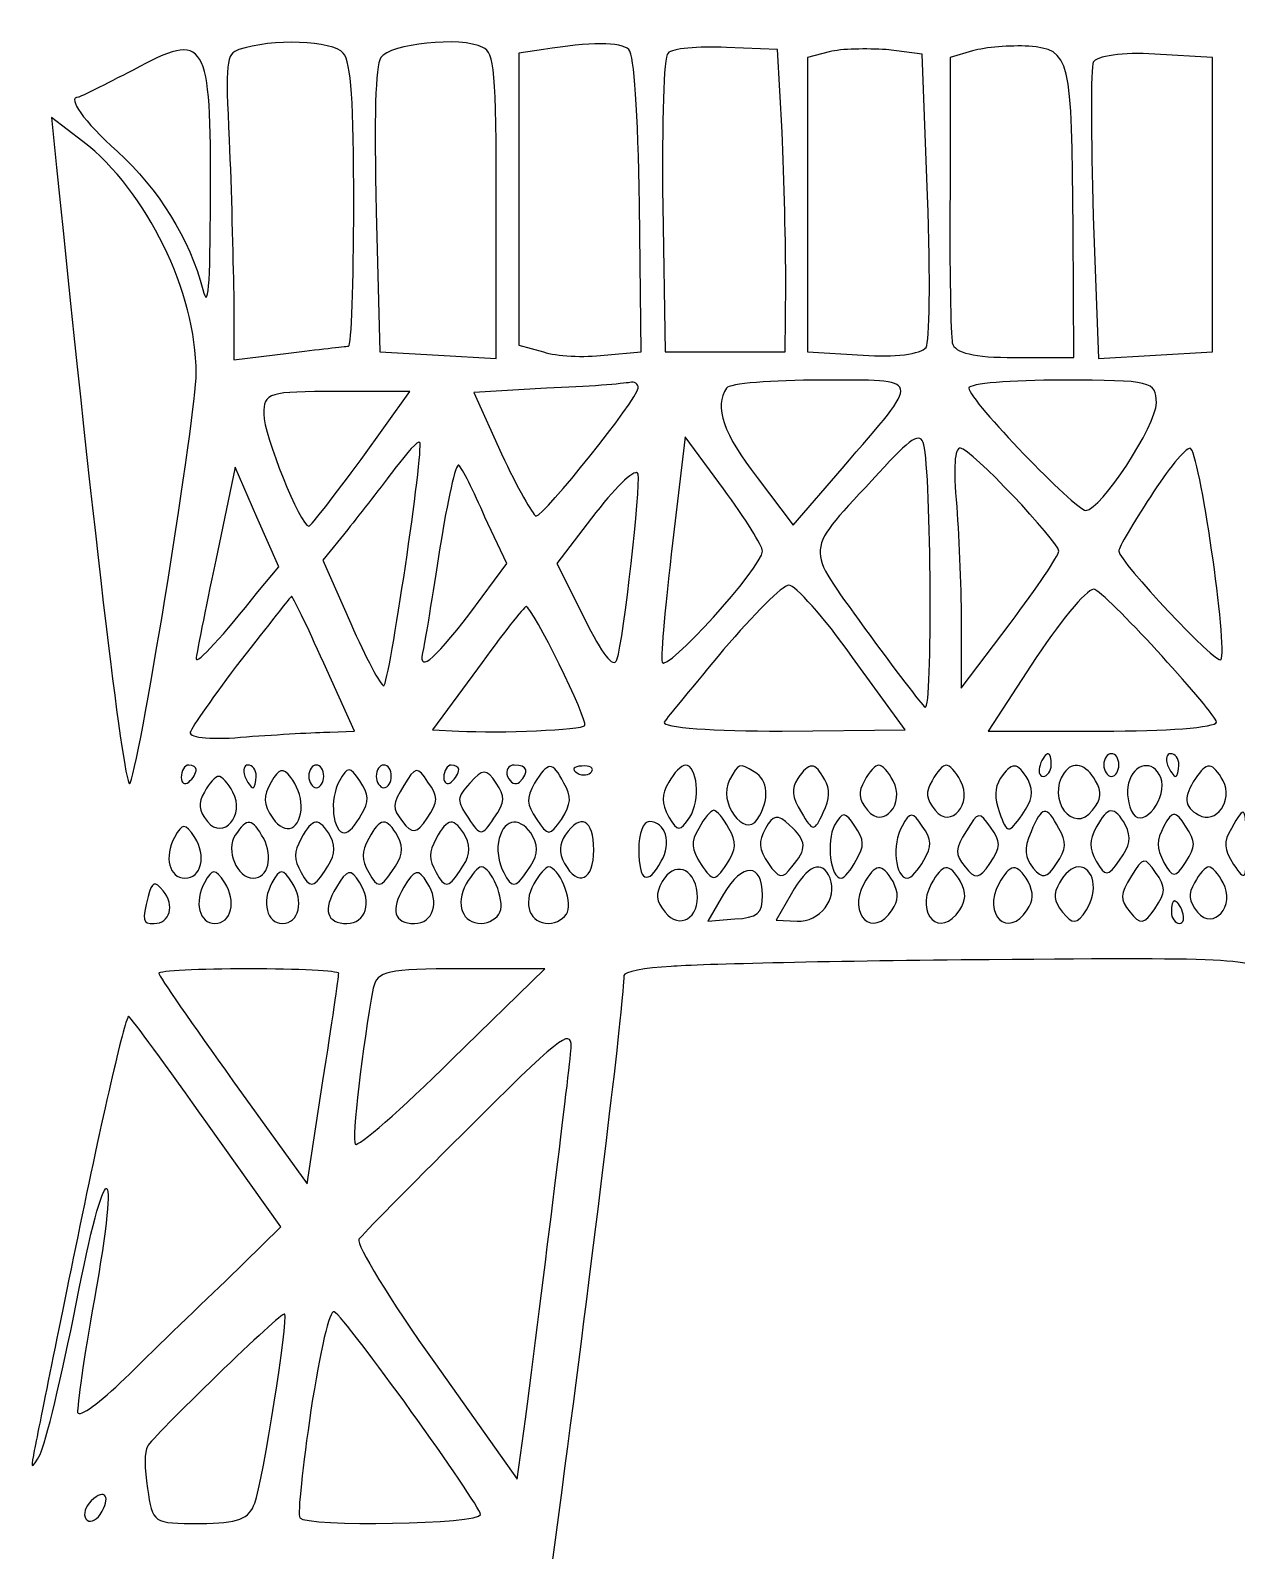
# Model space of a CAD drawing. Extents: x 50 to 162, y 10 to 290.
# Drawn here: x 87.67 to 109.49, y 119.04 to 146.53 of the extents above; entities that cross this region are included whole.
import ezdxf

# ---------------------------------------------------------------- set-up
doc = ezdxf.new("R2010")
doc.units = 0
doc.layers.add('Layer_1', color=7, linetype='CONTINUOUS')

msp = doc.modelspace()

# ---------------------------------------------------------------- linework, layer by layer
at = {"layer": 'Layer_1', "color": 7}
for points in [[(91.446067, 146.185327), (91.446067, 146.185327)], [(94.010135, 146.042042), (94.010135, 146.042042)], [(96.954064, 146.185327), (96.50637, 146.123919), (96.50637, 143.483374), (96.50637, 140.842828), (96.954064, 140.720012)], [(96.954064, 146.185327), (96.954064, 146.185327)], [(99.206103, 146.123919), (99.206103, 146.123919)], [(101.26821, 144.691065), (101.186811, 146.185327), (100.264289, 146.226266)], [(102.122899, 146.144389), (101.729471, 146.042042), (101.729471, 143.381027), (101.729471, 140.720012), (102.733391, 140.658604)], [(102.122899, 146.144389), (102.122899, 146.144389)], [(103.90011, 143.544782), (103.805145, 146.10345), (103.153953, 146.185327)], [(104.7141, 146.164858), (104.307105, 146.042042), (104.307105, 143.58572)], [(104.7141, 146.164858), (104.7141, 146.164858)], [(106.898306, 143.176334), (106.993271, 140.597196), (108.024325, 140.658604), (109.055378, 140.720012), (109.055378, 143.381027), (109.055378, 146.042042), (108.010758, 146.10345)], [(89.533191, 145.816879), (89.533191, 145.816879)], [(106.898306, 145.960165), (106.898306, 145.960165)], [(88.624236, 144.52731), (88.054443, 144.957167), (88.149409, 144.056515), (88.149409, 144.056515)], [(93.928736, 143.258211), (93.996568, 140.720012), (95.054755, 140.658604), (96.099375, 140.597196), (96.099375, 143.360558)], [(98.05295, 140.658604), (98.717709, 140.720012), (98.690576, 143.381027)], [(99.111137, 143.360558), (99.151837, 140.720012), (100.237156, 140.720012), (101.322476, 140.720012), (101.336042, 141.948173)], [(105.473824, 140.617665), (106.545577, 140.617665), (106.53201, 142.930701)], [(91.351102, 141.763949), (91.351102, 140.576727), (92.341456, 140.699543)], [(93.657406, 138.775424), (94.539228, 140.003585), (93.223278, 140.003585)], [(97.00833, 140.064993), (95.69238, 139.983115), (96.194341, 138.877771)], [(97.00833, 140.064993), (97.00833, 140.064993)], [(100.264289, 140.064993), (100.264289, 140.064993)], [(104.646267, 140.064993), (104.646267, 140.064993)], [(91.893761, 139.594198), (91.893761, 139.594198)], [(100.210023, 138.243221), (99.518132, 139.184811), (99.287502, 137.260692), (99.287502, 137.260692)], [(91.785229, 136.380511), (92.165091, 136.830836), (91.771663, 137.731487), (91.378235, 138.632139), (91.025506, 136.953652), (91.025506, 136.953652)], [(94.267898, 138.611669), (94.267898, 138.611669)], [(100.820516, 138.447915), (101.471707, 137.588202), (102.35353, 138.611669)], [(103.018288, 138.529792), (103.018288, 138.529792)], [(107.929359, 138.099936), (107.929359, 138.099936)], [(95.624548, 135.991593), (96.289306, 136.892244), (95.895878, 137.731487)], [(97.903719, 137.813365), (97.198261, 136.892244), (97.700222, 135.889246)], [(97.903719, 137.813365), (97.903719, 137.813365)], [(104.429203, 137.915712), (104.429203, 137.915712)], [(93.413209, 137.506325), (92.965515, 136.953652), (93.467475, 135.807369)], [(95.081888, 137.178815), (95.081888, 137.178815)], [(104.510602, 135.745961), (104.510602, 134.640616), (105.392425, 135.807369)], [(100.210023, 135.336574), (100.210023, 135.336574)], [(91.486767, 135.15235), (91.486767, 135.15235)], [(93.087613, 133.842312), (93.535307, 133.862781), (92.979081, 135.090942)], [(95.760213, 134.988595), (94.946223, 133.88325), (95.42105, 133.862781)], [(95.760213, 134.988595), (95.760213, 134.988595)], [(101.26821, 133.862781), (103.493115, 133.88325), (102.543461, 135.193288)], [(105.867252, 135.193288), (104.998996, 133.862781), (107.061104, 133.862781)], [(105.867252, 135.193288), (105.867252, 135.193288)], [(97.564557, 133.105415), (97.564557, 133.105415)], [(105.935084, 133.248701), (105.935084, 133.248701)], [(106.369212, 133.105415), (106.369212, 133.105415)], [(107.088237, 133.248701), (107.088237, 133.248701)], [(108.241389, 133.248701), (108.241389, 133.248701)], [(90.401447, 133.023538), (90.401447, 133.023538)], [(91.554599, 133.044007), (91.554599, 133.044007)], [(92.029426, 132.94166), (92.029426, 132.94166)], [(92.707751, 133.044007), (92.707751, 133.044007)], [(93.263978, 132.96213), (93.263978, 132.96213)], [(93.928736, 133.044007), (93.928736, 133.044007)], [(94.430696, 132.880252), (94.430696, 132.880252)], [(95.14972, 133.023538), (95.14972, 133.023538)], [(95.624548, 132.921191), (95.624548, 132.921191)], [(96.302873, 133.044007), (96.302873, 133.044007)], [(96.791266, 132.921191), (96.791266, 132.921191)], [(99.219669, 132.94166), (99.219669, 132.94166)], [(100.318555, 132.982599), (100.318555, 132.982599)], [(101.553106, 133.003068), (101.553106, 133.003068)], [(102.760524, 132.96213), (102.760524, 132.96213)], [(103.981509, 132.96213), (103.981509, 132.96213)], [(105.21606, 133.003068), (105.21606, 133.003068)], [(107.535931, 132.921191), (107.535931, 132.921191)], [(108.743349, 133.003068), (108.743349, 133.003068)], [(90.822008, 132.757436), (90.822008, 132.757436)], [(91.378235, 131.979601), (91.378235, 131.979601)], [(97.347493, 131.979601), (97.347493, 131.979601)], [(99.762329, 132.102417), (99.762329, 132.102417)], [(100.969747, 132.102417), (100.969747, 132.102417)], [(102.217865, 132.163825), (102.217865, 132.163825)], [(103.438849, 132.143356), (103.438849, 132.143356)], [(104.605568, 132.061478), (104.605568, 132.061478)], [(105.772286, 132.041009), (105.772286, 132.041009)], [(106.952572, 132.122886), (106.952572, 132.122886)], [(108.173556, 132.143356), (108.173556, 132.143356)], [(109.394541, 132.102417), (109.394541, 132.102417)], [(90.279348, 131.938662), (90.279348, 131.938662)], [(92.572086, 131.918193), (92.572086, 131.918193)], [(93.793071, 131.918193), (93.793071, 131.918193)], [(95.014055, 131.918193), (95.014055, 131.918193)], [(96.153641, 131.918193), (96.153641, 131.918193)], [(98.677009, 131.7135), (98.677009, 131.7135)], [(99.097571, 131.140358), (99.097571, 131.140358)], [(107.590197, 131.242705), (107.590197, 131.242705)], [(89.804521, 130.874256), (89.804521, 130.874256)], [(90.822008, 131.119889), (90.822008, 131.119889)], [(92.042993, 131.119889), (92.042993, 131.119889)], [(93.209712, 131.038011), (93.209712, 131.038011)], [(94.430696, 131.038011), (94.430696, 131.038011)], [(95.556715, 131.099419), (95.556715, 131.099419)], [(96.7777, 131.099419), (96.7777, 131.099419)], [(100.210023, 130.915195), (99.925127, 130.423931), (100.413521, 130.464869)], [(100.210023, 130.915195), (100.210023, 130.915195)], [(101.431008, 130.915195), (101.159678, 130.4444), (101.53954, 130.423931)], [(101.431008, 130.915195), (101.431008, 130.915195)], [(102.746958, 131.099419), (102.746958, 131.099419)], [(103.967943, 131.099419), (103.967943, 131.099419)], [(105.188927, 131.099419), (105.188927, 131.099419)], [(106.287813, 131.119889), (106.287813, 131.119889)], [(108.729783, 131.119889), (108.729783, 131.119889)], [(108.309221, 130.587686), (108.309221, 130.587686)], [(89.994452, 129.482341), (89.994452, 129.482341)], [(95.298952, 127.92667), (96.981197, 129.564218), (95.46175, 129.564218)], [(99.260369, 129.605157), (99.260369, 129.605157)], [(93.87447, 129.216239), (93.87447, 129.216239)], [(91.337535, 127.537753), (92.680618, 125.675042), (92.965515, 127.537753)], [(91.20187, 123.914679), (92.205791, 124.897207), (90.876274, 126.759918)], [(95.488883, 126.575694), (95.488883, 126.575694)], [(88.56997, 124.917677), (88.56997, 124.917677)], [(95.000489, 122.420416), (96.479237, 120.332543), (96.628468, 121.417418)], [(91.052639, 122.215723), (91.052639, 122.215723)], [(92.748451, 121.581173), (92.748451, 121.581173)], [(88.773467, 119.943625), (88.773467, 119.943625)]]:
    msp.add_lwpolyline(points, dxfattribs=at)
for points in [[(90.93054, 143.503843), (90.944107, 146.390021), (90.862708, 146.533306), (89.533191, 145.816879)], [(93.33181, 146.123919), (93.155446, 146.349082), (92.029426, 146.390021), (91.446067, 146.185327)], [(95.855178, 146.226266), (95.46175, 146.43096), (94.172933, 146.287674), (94.010135, 146.042042)], [(98.500645, 146.185327), (98.351413, 146.328613), (97.795187, 146.328613), (96.954064, 146.185327)], [(105.731587, 146.246735), (105.392425, 146.267205), (104.94473, 146.226266), (104.7141, 146.164858)], [(91.446067, 146.185327), (91.215437, 146.123919), (91.20187, 145.939695), (91.269703, 144.54778)], [(93.521741, 143.360558), (93.521741, 145.264207), (93.481041, 145.939695), (93.33181, 146.123919)], [(94.010135, 146.042042), (93.915169, 145.878287), (93.888036, 144.977636), (93.928736, 143.258211)], [(96.099375, 143.360558), (96.099375, 145.837349), (96.072242, 146.123919), (95.855178, 146.226266)], [(98.690576, 143.381027), (98.663443, 145.079983), (98.59561, 146.082981), (98.500645, 146.185327)], [(99.206103, 146.123919), (99.124704, 146.062511), (99.097571, 144.895759), (99.111137, 143.360558)], [(100.264289, 146.226266), (99.748762, 146.246735), (99.273935, 146.205797), (99.206103, 146.123919)], [(103.153953, 146.185327), (102.801224, 146.205797), (102.339963, 146.205797), (102.122899, 146.144389)], [(106.53201, 142.930701), (106.518444, 146.062511), (106.477744, 146.185327), (105.731587, 146.246735)], [(108.010758, 146.10345), (107.440965, 146.144389), (106.939005, 146.062511), (106.898306, 145.960165)], [(89.533191, 145.816879), (89.017664, 145.550778), (88.56997, 145.325615), (88.542837, 145.325615)], [(106.898306, 145.960165), (106.84404, 145.857818), (106.857606, 144.609188), (106.898306, 143.176334)], [(88.542837, 145.325615), (88.325773, 145.325615), (88.637803, 144.895759), (89.248295, 144.343086)], [(101.336042, 141.948173), (101.336042, 142.623661), (101.308909, 143.851822), (101.26821, 144.691065)], [(90.672777, 140.331094), (90.672777, 141.804887), (89.777388, 143.626659), (88.624236, 144.52731)], [(89.248295, 144.343086), (89.994452, 143.667598), (90.550678, 142.766947), (90.794875, 141.845826)], [(91.269703, 144.54778), (91.310402, 143.667598), (91.337535, 142.439437), (91.351102, 141.763949)], [(88.149409, 144.056515), (88.8413, 137.178815), (89.38396, 132.655089), (89.478925, 132.921191)], [(90.794875, 141.845826), (90.889841, 141.456908), (90.93054, 141.866295), (90.93054, 143.503843)], [(103.872977, 140.801889), (103.94081, 140.904236), (103.954376, 141.989111), (103.90011, 143.544782)], [(104.307105, 143.58572), (104.293538, 142.234744), (104.320671, 141.006583), (104.347804, 140.883767)], [(93.426775, 140.822359), (93.481041, 140.822359), (93.521741, 141.968642), (93.521741, 143.360558)], [(92.341456, 140.699543), (92.870549, 140.760951), (93.358943, 140.822359), (93.426775, 140.822359)], [(102.733391, 140.658604), (103.289618, 140.617665), (103.791578, 140.679073), (103.872977, 140.801889)], [(104.347804, 140.883767), (104.388504, 140.699543), (104.741233, 140.617665), (105.473824, 140.617665)], [(96.954064, 140.720012), (97.184695, 140.638135), (97.686655, 140.617665), (98.05295, 140.658604)], [(89.478925, 132.921191), (89.695989, 133.494333), (90.672777, 139.594198), (90.672777, 140.331094)], [(101.987234, 140.208278), (101.091845, 140.208278), (100.304989, 140.14687), (100.264289, 140.064993)], [(102.35353, 138.611669), (103.818711, 140.310625), (103.832278, 140.208278), (101.987234, 140.208278)], [(106.342079, 140.208278), (105.405991, 140.208278), (104.646267, 140.14687), (104.646267, 140.064993)], [(108.037891, 139.798891), (108.037891, 140.187809), (107.942926, 140.208278), (106.342079, 140.208278)], [(93.223278, 140.003585), (91.988727, 140.003585), (91.893761, 139.983115), (91.893761, 139.594198)], [(96.818399, 137.751957), (96.967631, 137.751957), (98.649876, 139.860299), (98.663443, 140.064993)], [(98.514211, 140.16734), (98.419246, 140.14687), (97.740921, 140.085462), (97.00833, 140.064993)], [(98.663443, 140.064993), (98.677009, 140.14687), (98.59561, 140.187809), (98.514211, 140.16734)], [(100.264289, 140.064993), (100.033659, 139.737483), (100.210023, 139.22575), (100.820516, 138.447915)], [(104.646267, 140.064993), (104.659834, 139.83983), (106.57271, 137.854303), (106.762641, 137.854303)], [(106.762641, 137.854303), (107.033971, 137.854303), (108.037891, 139.389504), (108.037891, 139.798891)], [(91.893761, 139.594198), (91.893761, 139.22575), (92.55852, 137.567733), (92.707751, 137.567733)], [(94.715593, 139.082464), (94.68846, 139.123403), (94.484962, 138.89824), (94.267898, 138.611669)], [(103.832278, 139.041526), (103.778012, 139.287158), (103.588081, 139.164342), (103.018288, 138.529792)], [(94.064401, 134.681555), (94.159366, 134.681555), (94.796992, 138.980118), (94.715593, 139.082464)], [(96.194341, 138.877771), (96.479237, 138.26369), (96.764133, 137.772426), (96.818399, 137.751957)], [(103.859411, 134.292637), (103.995076, 134.231229), (103.967943, 138.509323), (103.832278, 139.041526)], [(104.497036, 138.980118), (104.388504, 138.980118), (104.361371, 138.652608), (104.429203, 137.915712)], [(106.274247, 137.117407), (106.26068, 137.301631), (104.6734, 138.980118), (104.497036, 138.980118)], [(108.648384, 138.980118), (108.566985, 138.980118), (108.241389, 138.5912), (107.929359, 138.099936)], [(109.20461, 135.15235), (109.340275, 135.336574), (108.811181, 138.980118), (108.648384, 138.980118)], [(92.707751, 137.567733), (92.748451, 137.567733), (93.169012, 138.120405), (93.657406, 138.775424)], [(94.267898, 138.611669), (94.037268, 138.304629), (93.657406, 137.813365), (93.413209, 137.506325)], [(95.42105, 138.673077), (95.366784, 138.714016), (95.217553, 138.038528), (95.081888, 137.178815)], [(95.895878, 137.731487), (95.69238, 138.202282), (95.475316, 138.632139), (95.42105, 138.673077)], [(98.663443, 138.509323), (98.63631, 138.632139), (98.297147, 138.325098), (97.903719, 137.813365)], [(98.283581, 135.15235), (98.405679, 135.541267), (98.717709, 138.28416), (98.663443, 138.509323)], [(103.018288, 138.529792), (101.634505, 137.03553), (101.661638, 137.260692), (102.760524, 135.725491)], [(100.915481, 137.117407), (100.915481, 137.199284), (100.603452, 137.711018), (100.210023, 138.243221)], [(107.929359, 138.099936), (107.61733, 137.629141), (107.359566, 137.178815), (107.359566, 137.117407)], [(104.429203, 137.915712), (104.469903, 137.3221), (104.510602, 136.339572), (104.510602, 135.745961)], [(95.081888, 137.178815), (94.946223, 136.319102), (94.810558, 135.479859), (94.783425, 135.357043)], [(99.287502, 137.260692), (99.165403, 136.196286), (99.070438, 135.234227), (99.097571, 135.111411)], [(91.025506, 136.953652), (90.835575, 136.032532), (90.672777, 135.234227), (90.672777, 135.172819)], [(99.097571, 135.111411), (99.151837, 134.886248), (100.915481, 136.830836), (100.915481, 137.117407)], [(105.392425, 135.807369), (105.880818, 136.462388), (106.274247, 137.03553), (106.274247, 137.117407)], [(107.359566, 137.117407), (107.359566, 136.933183), (109.136777, 135.050003), (109.20461, 135.15235)], [(90.672777, 135.172819), (90.672777, 135.050003), (91.174737, 135.602675), (91.785229, 136.380511)], [(101.390308, 136.503327), (101.281776, 136.503327), (100.752683, 135.971124), (100.210023, 135.336574)], [(102.543461, 135.193288), (102.027934, 135.930185), (101.49884, 136.503327), (101.390308, 136.503327)], [(106.925439, 136.421449), (106.830473, 136.482857), (106.369212, 135.950654), (105.867252, 135.193288)], [(109.123211, 134.026536), (109.123211, 134.169821), (107.237468, 136.257694), (106.925439, 136.421449)], [(92.395722, 136.298633), (92.382155, 136.298633), (91.97516, 135.76643), (91.486767, 135.15235)], [(92.979081, 135.090942), (92.680618, 135.76643), (92.409288, 136.319102), (92.395722, 136.298633)], [(96.642035, 136.114409), (96.601335, 136.114409), (96.207907, 135.602675), (95.760213, 134.988595)], [(97.700222, 133.965128), (97.768054, 134.047005), (96.750567, 136.114409), (96.642035, 136.114409)], [(93.467475, 135.807369), (93.738805, 135.193288), (94.010135, 134.681555), (94.064401, 134.681555)], [(94.783425, 135.357043), (94.661327, 134.886248), (94.932656, 135.090942), (95.624548, 135.991593)], [(97.700222, 135.889246), (98.012251, 135.254696), (98.215748, 134.988595), (98.283581, 135.15235)], [(102.760524, 135.725491), (103.303184, 134.988595), (103.791578, 134.333576), (103.859411, 134.292637)], [(100.210023, 135.336574), (99.68093, 134.702024), (99.192536, 134.108413), (99.13827, 134.026536)], [(91.486767, 135.15235), (90.998373, 134.5178), (90.591378, 133.924189), (90.564245, 133.842312)], [(95.42105, 133.862781), (96.167208, 133.821842), (97.659522, 133.88325), (97.700222, 133.965128)], [(99.13827, 134.026536), (99.084004, 133.924189), (100.047225, 133.862781), (101.26821, 133.862781)], [(107.061104, 133.862781), (108.200689, 133.862781), (109.123211, 133.924189), (109.123211, 134.026536)], [(90.564245, 133.842312), (90.537112, 133.739965), (90.998373, 133.699026), (91.581732, 133.760434)], [(91.581732, 133.760434), (92.165091, 133.801373), (92.843416, 133.842312), (93.087613, 133.842312)], [(97.32036, 132.921191), (97.116862, 133.330578), (97.035463, 133.310109), (96.791266, 132.921191)], [(106.084316, 133.453394), (106.043616, 133.453394), (105.975784, 133.371517), (105.935084, 133.248701)], [(106.138582, 133.248701), (106.138582, 133.371517), (106.111449, 133.453394), (106.084316, 133.453394)], [(106.939005, 132.96213), (106.776207, 133.26917), (106.518444, 133.330578), (106.369212, 133.105415)], [(107.223901, 133.453394), (107.156069, 133.453394), (107.088237, 133.371517), (107.088237, 133.248701)], [(107.359566, 133.248701), (107.359566, 133.371517), (107.3053, 133.453394), (107.223901, 133.453394)], [(108.11929, 133.023538), (107.983625, 133.351047), (107.630896, 133.289639), (107.535931, 132.921191)], [(108.295655, 133.453394), (108.227822, 133.453394), (108.200689, 133.371517), (108.241389, 133.248701)], [(108.444886, 133.248701), (108.444886, 133.371517), (108.377054, 133.453394), (108.295655, 133.453394)], [(90.537112, 133.248701), (90.469279, 133.248701), (90.401447, 133.146354), (90.401447, 133.023538)], [(90.672777, 133.166823), (90.672777, 133.207762), (90.618511, 133.248701), (90.537112, 133.248701)], [(90.537112, 132.94166), (90.618511, 133.003068), (90.672777, 133.105415), (90.672777, 133.166823)], [(91.608865, 133.248701), (91.541033, 133.248701), (91.5139, 133.166823), (91.554599, 133.044007)], [(91.758097, 133.044007), (91.758097, 133.166823), (91.690264, 133.248701), (91.608865, 133.248701)], [(92.382155, 133.023538), (92.24649, 133.207762), (92.165091, 133.187292), (92.029426, 132.94166)], [(92.843416, 133.248701), (92.775584, 133.248701), (92.707751, 133.166823), (92.707751, 133.044007)], [(92.979081, 133.044007), (92.979081, 133.166823), (92.924815, 133.248701), (92.843416, 133.248701)], [(93.630273, 132.96213), (93.453908, 133.228231), (93.413209, 133.228231), (93.263978, 132.96213)], [(94.064401, 133.248701), (93.996568, 133.248701), (93.928736, 133.166823), (93.928736, 133.044007)], [(94.200066, 133.044007), (94.200066, 133.166823), (94.1458, 133.248701), (94.064401, 133.248701)], [(94.864824, 132.94166), (94.674893, 133.228231), (94.634194, 133.228231), (94.430696, 132.880252)], [(95.285385, 133.248701), (95.217553, 133.248701), (95.14972, 133.146354), (95.14972, 133.023538)], [(95.42105, 133.166823), (95.42105, 133.207762), (95.366784, 133.248701), (95.285385, 133.248701)], [(95.285385, 132.94166), (95.366784, 133.003068), (95.42105, 133.105415), (95.42105, 133.166823)], [(96.099375, 132.921191), (95.923011, 133.187292), (95.855178, 133.187292), (95.624548, 132.921191)], [(96.424971, 133.248701), (96.316439, 133.248701), (96.262173, 133.146354), (96.302873, 133.044007)], [(96.519936, 132.94166), (96.709867, 133.125884), (96.669168, 133.248701), (96.424971, 133.248701)], [(97.645956, 133.228231), (97.496724, 133.228231), (97.456025, 133.166823), (97.564557, 133.105415)], [(97.564557, 133.105415), (97.659522, 133.044007), (97.781621, 133.064476), (97.82232, 133.125884)], [(97.82232, 133.125884), (97.876586, 133.187292), (97.795187, 133.248701), (97.645956, 133.228231)], [(99.518132, 133.248701), (99.4503, 133.248701), (99.314635, 133.105415), (99.219669, 132.94166)], [(99.599531, 132.307111), (99.803028, 132.614151), (99.735196, 133.248701), (99.518132, 133.248701)], [(100.76625, 133.125884), (100.481353, 133.289639), (100.49492, 133.289639), (100.318555, 132.982599)], [(100.820516, 132.266172), (101.051146, 132.614151), (101.024013, 132.982599), (100.76625, 133.125884)], [(102.0415, 132.982599), (101.865136, 133.310109), (101.756604, 133.310109), (101.553106, 133.003068)], [(103.018288, 133.248701), (102.964022, 133.248701), (102.841923, 133.125884), (102.760524, 132.96213)], [(103.276051, 132.96213), (103.194652, 133.125884), (103.072554, 133.248701), (103.018288, 133.248701)], [(104.239272, 133.248701), (104.185006, 133.248701), (104.062908, 133.125884), (103.981509, 132.96213)], [(104.497036, 132.96213), (104.415637, 133.125884), (104.293538, 133.248701), (104.239272, 133.248701)], [(105.71802, 132.982599), (105.52809, 133.310109), (105.419558, 133.310109), (105.21606, 133.003068)], [(105.935084, 133.248701), (105.894385, 133.146354), (105.921518, 133.044007), (105.98935, 133.044007)], [(105.98935, 133.044007), (106.070749, 133.044007), (106.138582, 133.146354), (106.138582, 133.248701)], [(106.369212, 133.105415), (106.043616, 132.63462), (106.53201, 131.979601), (106.884739, 132.429927)], [(107.088237, 133.248701), (107.088237, 133.146354), (107.156069, 133.044007), (107.223901, 133.044007)], [(107.223901, 133.044007), (107.3053, 133.044007), (107.359566, 133.146354), (107.359566, 133.248701)], [(108.241389, 133.248701), (108.282088, 133.146354), (108.349921, 133.044007), (108.39062, 133.044007)], [(108.39062, 133.044007), (108.417753, 133.044007), (108.444886, 133.146354), (108.444886, 133.248701)], [(109.245309, 132.96213), (109.055378, 133.310109), (108.946846, 133.310109), (108.743349, 133.003068)], [(90.401447, 133.023538), (90.401447, 132.921191), (90.469279, 132.880252), (90.537112, 132.94166)], [(91.079772, 133.044007), (91.025506, 133.044007), (90.903407, 132.921191), (90.822008, 132.757436)], [(91.337535, 132.757436), (91.256136, 132.921191), (91.134038, 133.044007), (91.079772, 133.044007)], [(91.554599, 133.044007), (91.595299, 132.94166), (91.663131, 132.839314), (91.703831, 132.839314)], [(91.703831, 132.839314), (91.730964, 132.839314), (91.758097, 132.94166), (91.758097, 133.044007)], [(92.029426, 132.94166), (91.880195, 132.675559), (91.880195, 132.552743), (92.056559, 132.286641)], [(92.572086, 132.511804), (92.572086, 132.675559), (92.490687, 132.900722), (92.382155, 133.023538)], [(92.707751, 133.044007), (92.707751, 132.94166), (92.775584, 132.839314), (92.843416, 132.839314)], [(92.843416, 132.839314), (92.924815, 132.839314), (92.979081, 132.94166), (92.979081, 133.044007)], [(93.263978, 132.96213), (93.074047, 132.63462), (93.141879, 132.02054), (93.358943, 132.02054)], [(93.657406, 132.348049), (93.806637, 132.593681), (93.806637, 132.716498), (93.630273, 132.96213)], [(93.928736, 133.044007), (93.928736, 132.94166), (93.996568, 132.839314), (94.064401, 132.839314)], [(94.064401, 132.839314), (94.1458, 132.839314), (94.200066, 132.94166), (94.200066, 133.044007)], [(94.430696, 132.880252), (94.213632, 132.532273), (94.213632, 132.470865), (94.403563, 132.225233)], [(94.851258, 132.286641), (95.054755, 132.593681), (95.054755, 132.675559), (94.864824, 132.94166)], [(95.14972, 133.023538), (95.14972, 132.921191), (95.217553, 132.880252), (95.285385, 132.94166)], [(95.624548, 132.921191), (95.380351, 132.655089), (95.380351, 132.614151), (95.597415, 132.286641)], [(96.058676, 132.286641), (96.262173, 132.593681), (96.262173, 132.675559), (96.099375, 132.921191)], [(96.302873, 133.044007), (96.357139, 132.921191), (96.452104, 132.880252), (96.519936, 132.94166)], [(96.791266, 132.921191), (96.642035, 132.63462), (96.642035, 132.552743), (96.831966, 132.266172)], [(97.27966, 132.266172), (97.456025, 132.552743), (97.469591, 132.675559), (97.32036, 132.921191)], [(99.219669, 132.94166), (99.084004, 132.696028), (99.084004, 132.573212), (99.219669, 132.307111)], [(100.318555, 132.982599), (100.101491, 132.573212), (100.589885, 131.918193), (100.820516, 132.266172)], [(101.553106, 133.003068), (101.431008, 132.818844), (101.444574, 132.675559), (101.620939, 132.388988)], [(102.014367, 132.388988), (102.136466, 132.63462), (102.136466, 132.818844), (102.0415, 132.982599)], [(102.760524, 132.96213), (102.638426, 132.757436), (102.651992, 132.63462), (102.81479, 132.429927)], [(102.81479, 132.429927), (103.099687, 132.081948), (103.506682, 132.552743), (103.276051, 132.96213)], [(103.981509, 132.96213), (103.859411, 132.757436), (103.872977, 132.63462), (104.035775, 132.429927)], [(104.035775, 132.429927), (104.320671, 132.081948), (104.727666, 132.552743), (104.497036, 132.96213)], [(105.21606, 133.003068), (105.107528, 132.839314), (105.107528, 132.655089), (105.202494, 132.388988)], [(105.609489, 132.348049), (105.799419, 132.614151), (105.826552, 132.757436), (105.71802, 132.982599)], [(106.884739, 132.429927), (107.047537, 132.63462), (107.061104, 132.757436), (106.939005, 132.96213)], [(107.535931, 132.921191), (107.495231, 132.757436), (107.522364, 132.511804), (107.61733, 132.368519)], [(107.61733, 132.368519), (107.807261, 132.081948), (108.254955, 132.675559), (108.11929, 133.023538)], [(108.743349, 133.003068), (108.526285, 132.675559), (108.539852, 132.491335), (108.797615, 132.348049)], [(108.797615, 132.348049), (109.123211, 132.163825), (109.43524, 132.614151), (109.245309, 132.96213)], [(90.822008, 132.757436), (90.69991, 132.552743), (90.713476, 132.429927), (90.876274, 132.225233)], [(90.876274, 132.225233), (91.161171, 131.877254), (91.568166, 132.348049), (91.337535, 132.757436)], [(92.056559, 132.286641), (92.28719, 131.959132), (92.572086, 132.081948), (92.572086, 132.511804)], [(106.274247, 132.102417), (106.057183, 132.532273), (105.962217, 132.511804), (105.772286, 132.041009)], [(107.481665, 132.163825), (107.278167, 132.511804), (107.156069, 132.511804), (106.952572, 132.122886)], [(109.665871, 131.774908), (109.665871, 132.511804), (109.638738, 132.552743), (109.394541, 132.102417)], [(91.893761, 131.918193), (91.690264, 132.286641), (91.595299, 132.307111), (91.378235, 131.979601)], [(93.10118, 131.959132), (92.897682, 132.307111), (92.775584, 132.307111), (92.572086, 131.918193)], [(93.358943, 132.02054), (93.426775, 132.02054), (93.56244, 132.163825), (93.657406, 132.348049)], [(94.322164, 131.959132), (94.118667, 132.307111), (93.996568, 132.307111), (93.793071, 131.918193)], [(94.403563, 132.225233), (94.579928, 132.00007), (94.661327, 132.00007), (94.851258, 132.286641)], [(95.543149, 131.959132), (95.339651, 132.307111), (95.217553, 132.307111), (95.014055, 131.918193)], [(95.597415, 132.286641), (95.814479, 131.959132), (95.841612, 131.959132), (96.058676, 132.286641)], [(96.764133, 131.959132), (96.560636, 132.307111), (96.248607, 132.307111), (96.153641, 131.918193)], [(96.831966, 132.266172), (97.035463, 131.959132), (97.062596, 131.959132), (97.27966, 132.266172)], [(97.86302, 131.7135), (97.86302, 132.266172), (97.618823, 132.388988), (97.347493, 131.979601)], [(99.219669, 132.307111), (99.382467, 132.041009), (99.423167, 132.041009), (99.599531, 132.307111)], [(100.033659, 132.429927), (99.979393, 132.429927), (99.857294, 132.286641), (99.762329, 132.102417)], [(100.304989, 132.102417), (100.210023, 132.286641), (100.087925, 132.429927), (100.033659, 132.429927)], [(101.403875, 132.163825), (101.186811, 132.368519), (101.105412, 132.348049), (100.969747, 132.102417)], [(101.620939, 132.388988), (101.824436, 132.041009), (101.851569, 132.041009), (102.014367, 132.388988)], [(102.58416, 132.143356), (102.407796, 132.409457), (102.367096, 132.409457), (102.217865, 132.163825)], [(103.805145, 132.143356), (103.62878, 132.409457), (103.588081, 132.409457), (103.438849, 132.143356)], [(105.039696, 132.122886), (104.849765, 132.409457), (104.809065, 132.409457), (104.605568, 132.061478)], [(105.202494, 132.388988), (105.338159, 132.00007), (105.365292, 132.00007), (105.609489, 132.348049)], [(108.566985, 132.143356), (108.377054, 132.429927), (108.336354, 132.429927), (108.173556, 132.143356)], [(90.645644, 131.938662), (90.469279, 132.204764), (90.42858, 132.204764), (90.279348, 131.938662)], [(91.378235, 131.979601), (91.20187, 131.7135), (91.405368, 131.201766), (91.703831, 131.201766)], [(92.992648, 131.324582), (93.182579, 131.590683), (93.209712, 131.733969), (93.10118, 131.959132)], [(94.213632, 131.324582), (94.403563, 131.590683), (94.430696, 131.733969), (94.322164, 131.959132)], [(95.434617, 131.324582), (95.624548, 131.590683), (95.651681, 131.733969), (95.543149, 131.959132)], [(96.655601, 131.324582), (96.845532, 131.590683), (96.872665, 131.733969), (96.764133, 131.959132)], [(97.347493, 131.979601), (97.238961, 131.815846), (97.225394, 131.672561), (97.333926, 131.467867)], [(98.86694, 132.225233), (98.758408, 132.225233), (98.677009, 132.02054), (98.677009, 131.7135)], [(99.084004, 131.508806), (99.273935, 131.836316), (99.165403, 132.225233), (98.86694, 132.225233)], [(99.762329, 132.102417), (99.613097, 131.856785), (99.626664, 131.733969), (99.803028, 131.447398)], [(100.264289, 131.447398), (100.440654, 131.733969), (100.45422, 131.856785), (100.304989, 132.102417)], [(100.969747, 132.102417), (100.834082, 131.856785), (100.847649, 131.733969), (101.024013, 131.467867)], [(101.444574, 131.406459), (101.729471, 131.733969), (101.715904, 131.877254), (101.403875, 132.163825)], [(102.217865, 132.163825), (102.068633, 131.856785), (102.136466, 131.201766), (102.339963, 131.201766)], [(102.611293, 131.529275), (102.760524, 131.774908), (102.760524, 131.897724), (102.58416, 132.143356)], [(103.438849, 132.143356), (103.248918, 131.815846), (103.316751, 131.201766), (103.533815, 131.201766)], [(103.832278, 131.529275), (103.981509, 131.774908), (103.981509, 131.897724), (103.805145, 132.143356)], [(104.605568, 132.061478), (104.388504, 131.7135), (104.388504, 131.652092), (104.578435, 131.406459)], [(105.026129, 131.467867), (105.229627, 131.774908), (105.229627, 131.856785), (105.039696, 132.122886)], [(105.772286, 132.041009), (105.636622, 131.7135), (105.650188, 131.590683), (105.812986, 131.38599)], [(106.233547, 131.467867), (106.409912, 131.733969), (106.423478, 131.856785), (106.274247, 132.102417)], [(106.952572, 132.122886), (106.816907, 131.877254), (106.816907, 131.754438), (106.952572, 131.508806)], [(107.373133, 131.529275), (107.563064, 131.795377), (107.590197, 131.938662), (107.481665, 132.163825)], [(108.173556, 132.143356), (108.037891, 131.877254), (108.037891, 131.754438), (108.173556, 131.488337)], [(108.566985, 131.488337), (108.756915, 131.795377), (108.756915, 131.836316), (108.566985, 132.143356)], [(109.394541, 132.102417), (109.245309, 131.856785), (109.258876, 131.733969), (109.43524, 131.447398)], [(90.279348, 131.938662), (90.089418, 131.590683), (90.184383, 131.201766), (90.469279, 131.201766)], [(90.469279, 131.201766), (90.767742, 131.201766), (90.862708, 131.611153), (90.645644, 131.938662)], [(91.703831, 131.201766), (91.97516, 131.201766), (92.070126, 131.590683), (91.893761, 131.918193)], [(92.572086, 131.918193), (92.436421, 131.672561), (92.436421, 131.549745), (92.572086, 131.304113)], [(93.793071, 131.918193), (93.657406, 131.672561), (93.657406, 131.549745), (93.793071, 131.304113)], [(95.014055, 131.918193), (94.87839, 131.672561), (94.87839, 131.549745), (95.014055, 131.304113)], [(96.153641, 131.918193), (96.099375, 131.754438), (96.140075, 131.467867), (96.23504, 131.304113)], [(97.333926, 131.467867), (97.578123, 131.038011), (97.86302, 131.160827), (97.86302, 131.7135)], [(98.677009, 131.7135), (98.677009, 131.140358), (98.839807, 131.05848), (99.084004, 131.508806)], [(109.43524, 131.447398), (109.652304, 131.140358), (109.665871, 131.160827), (109.665871, 131.774908)], [(95.828045, 131.406459), (95.773779, 131.406459), (95.651681, 131.263174), (95.556715, 131.099419)], [(96.167208, 130.587686), (96.262173, 130.812848), (96.00441, 131.406459), (95.828045, 131.406459)], [(97.04903, 131.406459), (96.994764, 131.406459), (96.872665, 131.263174), (96.7777, 131.099419)], [(97.388192, 130.587686), (97.483158, 130.812848), (97.225394, 131.406459), (97.04903, 131.406459)], [(99.735196, 130.935664), (99.68093, 131.406459), (99.314635, 131.508806), (99.097571, 131.140358)], [(99.803028, 131.447398), (100.020092, 131.140358), (100.047225, 131.140358), (100.264289, 131.447398)], [(100.915481, 130.894726), (100.915481, 131.488337), (100.549186, 131.488337), (100.210023, 130.915195)], [(101.024013, 131.467867), (101.200377, 131.201766), (101.281776, 131.181297), (101.444574, 131.406459)], [(102.136466, 131.201766), (102.000801, 131.549745), (101.729471, 131.447398), (101.431008, 130.915195)], [(102.339963, 131.201766), (102.394229, 131.201766), (102.516328, 131.345051), (102.611293, 131.529275)], [(103.276051, 131.140358), (103.072554, 131.488337), (102.950455, 131.467867), (102.746958, 131.099419)], [(103.533815, 131.201766), (103.601647, 131.201766), (103.737312, 131.345051), (103.832278, 131.529275)], [(104.497036, 131.140358), (104.293538, 131.488337), (104.17144, 131.467867), (103.967943, 131.099419)], [(104.578435, 131.406459), (104.754799, 131.181297), (104.836198, 131.181297), (105.026129, 131.467867)], [(105.71802, 131.140358), (105.514523, 131.488337), (105.392425, 131.467867), (105.188927, 131.099419)], [(105.812986, 131.38599), (105.975784, 131.181297), (106.057183, 131.201766), (106.233547, 131.467867)], [(106.626976, 131.406459), (106.518444, 131.406459), (106.369212, 131.283643), (106.287813, 131.119889)], [(106.776207, 130.628624), (106.993271, 130.976603), (106.911872, 131.406459), (106.626976, 131.406459)], [(106.952572, 131.508806), (107.11537, 131.222235), (107.156069, 131.222235), (107.373133, 131.529275)], [(108.024325, 131.304113), (107.834394, 131.590683), (107.793694, 131.590683), (107.590197, 131.242705)], [(108.173556, 131.488337), (108.336354, 131.201766), (108.377054, 131.201766), (108.566985, 131.488337)], [(108.987546, 131.406459), (108.93328, 131.406459), (108.811181, 131.283643), (108.729783, 131.119889)], [(109.245309, 131.119889), (109.16391, 131.283643), (109.041812, 131.406459), (108.987546, 131.406459)], [(90.075851, 130.976603), (89.92662, 131.160827), (89.872354, 131.140358), (89.804521, 130.874256)], [(91.188304, 131.119889), (91.011939, 131.38599), (90.97124, 131.38599), (90.822008, 131.119889)], [(92.409288, 131.119889), (92.232924, 131.38599), (92.192224, 131.38599), (92.042993, 131.119889)], [(92.572086, 131.304113), (92.734884, 131.017542), (92.775584, 131.017542), (92.992648, 131.324582)], [(93.630273, 131.119889), (93.467475, 131.38599), (93.399642, 131.365521), (93.209712, 131.038011)], [(93.793071, 131.304113), (93.955869, 131.017542), (93.996568, 131.017542), (94.213632, 131.324582)], [(94.851258, 131.119889), (94.68846, 131.38599), (94.620627, 131.365521), (94.430696, 131.038011)], [(95.014055, 131.304113), (95.176853, 131.017542), (95.217553, 131.017542), (95.434617, 131.324582)], [(96.23504, 131.304113), (96.384272, 131.017542), (96.438537, 131.017542), (96.655601, 131.324582)], [(99.097571, 131.140358), (98.975472, 130.915195), (98.989039, 130.792379), (99.151837, 130.587686)], [(101.53954, 130.423931), (101.946535, 130.403461), (102.285697, 130.833318), (102.136466, 131.201766)], [(103.262485, 130.628624), (103.371017, 130.792379), (103.384583, 130.935664), (103.276051, 131.140358)], [(104.483469, 130.628624), (104.592001, 130.792379), (104.605568, 130.935664), (104.497036, 131.140358)], [(105.704454, 130.628624), (105.812986, 130.792379), (105.826552, 130.935664), (105.71802, 131.140358)], [(107.590197, 131.242705), (107.373133, 130.894726), (107.373133, 130.833318), (107.563064, 130.587686)], [(108.010758, 130.649094), (108.214256, 130.956134), (108.214256, 131.038011), (108.024325, 131.304113)], [(89.804521, 130.874256), (89.695989, 130.423931), (89.695989, 130.382992), (89.913053, 130.382992)], [(89.913053, 130.382992), (90.19795, 130.382992), (90.292915, 130.710502), (90.075851, 130.976603)], [(90.822008, 131.119889), (90.632077, 130.77191), (90.727043, 130.382992), (91.011939, 130.382992)], [(91.011939, 130.382992), (91.310402, 130.382992), (91.405368, 130.792379), (91.188304, 131.119889)], [(92.042993, 131.119889), (91.853062, 130.77191), (91.948027, 130.382992), (92.232924, 130.382992)], [(92.232924, 130.382992), (92.531387, 130.382992), (92.626352, 130.792379), (92.409288, 131.119889)], [(93.209712, 131.038011), (92.951948, 130.628624), (93.033347, 130.382992), (93.399642, 130.382992)], [(93.399642, 130.382992), (93.738805, 130.382992), (93.860903, 130.77191), (93.630273, 131.119889)], [(94.430696, 131.038011), (94.172933, 130.628624), (94.254332, 130.382992), (94.620627, 130.382992)], [(94.620627, 130.382992), (94.959789, 130.382992), (95.081888, 130.77191), (94.851258, 131.119889)], [(95.556715, 131.099419), (95.353218, 130.730971), (95.488883, 130.382992), (95.828045, 130.382992)], [(96.7777, 131.099419), (96.574202, 130.730971), (96.709867, 130.382992), (97.04903, 130.382992)], [(99.151837, 130.587686), (99.4096, 130.260176), (99.789462, 130.485339), (99.735196, 130.935664)], [(100.413521, 130.464869), (100.820516, 130.485339), (100.915481, 130.567216), (100.915481, 130.894726)], [(102.746958, 131.099419), (102.448495, 130.546747), (102.909756, 130.096421), (103.262485, 130.628624)], [(103.967943, 131.099419), (103.66948, 130.546747), (104.13074, 130.096421), (104.483469, 130.628624)], [(105.188927, 131.099419), (104.890464, 130.546747), (105.351725, 130.096421), (105.704454, 130.628624)], [(106.287813, 131.119889), (106.165715, 130.915195), (106.179281, 130.792379), (106.342079, 130.587686)], [(108.729783, 131.119889), (108.607684, 130.915195), (108.621251, 130.792379), (108.784048, 130.587686)], [(108.784048, 130.587686), (109.068945, 130.239707), (109.47594, 130.710502), (109.245309, 131.119889)], [(95.828045, 130.382992), (95.96371, 130.382992), (96.126508, 130.485339), (96.167208, 130.587686)], [(97.04903, 130.382992), (97.184695, 130.382992), (97.347493, 130.485339), (97.388192, 130.587686)], [(106.342079, 130.587686), (106.518444, 130.362523), (106.599843, 130.362523), (106.776207, 130.628624)], [(107.563064, 130.587686), (107.739428, 130.362523), (107.820827, 130.362523), (108.010758, 130.649094)], [(108.363487, 130.792379), (108.336354, 130.792379), (108.309221, 130.710502), (108.309221, 130.587686)], [(108.309221, 130.587686), (108.309221, 130.485339), (108.377054, 130.382992), (108.458453, 130.382992)], [(108.512719, 130.587686), (108.472019, 130.710502), (108.404187, 130.792379), (108.363487, 130.792379)], [(108.458453, 130.382992), (108.526285, 130.382992), (108.553418, 130.485339), (108.512719, 130.587686)], [(109.991467, 129.420933), (109.923634, 129.748442), (109.598038, 129.768912), (105.012563, 129.727973)], [(91.622432, 129.564218), (90.727043, 129.564218), (89.994452, 129.52328), (89.994452, 129.482341)], [(89.994452, 129.482341), (89.994452, 129.441402), (90.604944, 128.56122), (91.337535, 127.537753)], [(93.250411, 129.482341), (93.250411, 129.52328), (92.51782, 129.564218), (91.622432, 129.564218)], [(92.965515, 127.537753), (93.128313, 128.56122), (93.250411, 129.420933), (93.250411, 129.482341)], [(95.46175, 129.564218), (94.132233, 129.564218), (93.942302, 129.52328), (93.87447, 129.216239)], [(99.260369, 129.605157), (98.785541, 129.584688), (98.405679, 129.50281), (98.405679, 129.441402)], [(105.012563, 129.727973), (102.31283, 129.707504), (99.721629, 129.646096), (99.260369, 129.605157)], [(93.87447, 129.216239), (93.684539, 128.172303), (93.481041, 126.473347), (93.548874, 126.39147)], [(98.405679, 129.441402), (98.405679, 128.58169), (96.845532, 116.504775), (95.746646, 108.890178)], [(89.451792, 128.704506), (89.397526, 128.724975), (89.004098, 127.026019), (88.56997, 124.917677)], [(90.876274, 126.759918), (90.143684, 127.803854), (89.506058, 128.663567), (89.451792, 128.704506)], [(97.456025, 128.151833), (97.456025, 128.499812), (97.252527, 128.336057), (95.488883, 126.575694)], [(96.628468, 121.417418), (97.00833, 124.385474), (97.456025, 127.988079), (97.456025, 128.151833)], [(93.548874, 126.39147), (93.589573, 126.330061), (94.37643, 127.00555), (95.298952, 127.92667)], [(95.488883, 126.575694), (94.525662, 125.613634), (93.670972, 124.753922), (93.616706, 124.672044)], [(88.502138, 123.505292), (89.031231, 126.248184), (89.316127, 126.309592), (88.827733, 123.5667)], [(88.56997, 124.917677), (88.135842, 122.809334), (87.75598, 120.926154), (87.728847, 120.762399)], [(93.616706, 124.672044), (93.56244, 124.590167), (94.172933, 123.5667), (95.000489, 122.420416)], [(89.38396, 122.154315), (89.831654, 122.60464), (90.645644, 123.382476), (91.20187, 123.914679)], [(87.850946, 120.782869), (87.945911, 120.967093), (88.244374, 122.195254), (88.502138, 123.505292)], [(88.827733, 123.5667), (88.637803, 122.543232), (88.515704, 121.642581), (88.529271, 121.540234)], [(92.273623, 123.321068), (92.24649, 123.341537), (91.703831, 122.850273), (91.052639, 122.215723)], [(91.730964, 119.902687), (91.880195, 120.291604), (92.341456, 123.23919), (92.273623, 123.321068)], [(93.169012, 123.362006), (93.087613, 123.402945), (92.911249, 122.666048), (92.748451, 121.581173)], [(95.814479, 119.697993), (95.800912, 119.882217), (93.372509, 123.25966), (93.169012, 123.362006)], [(88.529271, 121.540234), (88.556404, 121.437888), (88.936265, 121.724459), (89.38396, 122.154315)], [(91.052639, 122.215723), (90.401447, 121.581173), (89.831654, 121.008031), (89.790955, 120.926154)], [(92.748451, 121.581173), (92.599219, 120.578175), (92.504254, 119.697993), (92.544953, 119.636585)], [(87.728847, 120.762399), (87.674581, 120.516767), (87.701714, 120.516767), (87.850946, 120.782869)], [(89.790955, 120.926154), (89.736689, 120.844277), (89.736689, 120.516767), (89.790955, 120.168788)], [(88.936265, 119.697993), (89.139763, 120.005033), (89.031231, 120.189258), (88.773467, 119.943625)], [(89.790955, 120.168788), (89.88592, 119.534238), (89.88592, 119.534238), (90.740609, 119.534238)], [(88.773467, 119.943625), (88.664936, 119.841279), (88.624236, 119.697993), (88.678502, 119.616116)], [(90.740609, 119.534238), (91.432501, 119.534238), (91.635998, 119.616116), (91.730964, 119.902687)], [(88.678502, 119.616116), (88.732768, 119.534238), (88.854866, 119.575177), (88.936265, 119.697993)], [(92.544953, 119.636585), (92.653485, 119.47283), (95.828045, 119.513769), (95.814479, 119.697993)]]:
    msp.add_open_spline(points, degree=3, dxfattribs=at)

doc.saveas('drawing.dxf')
